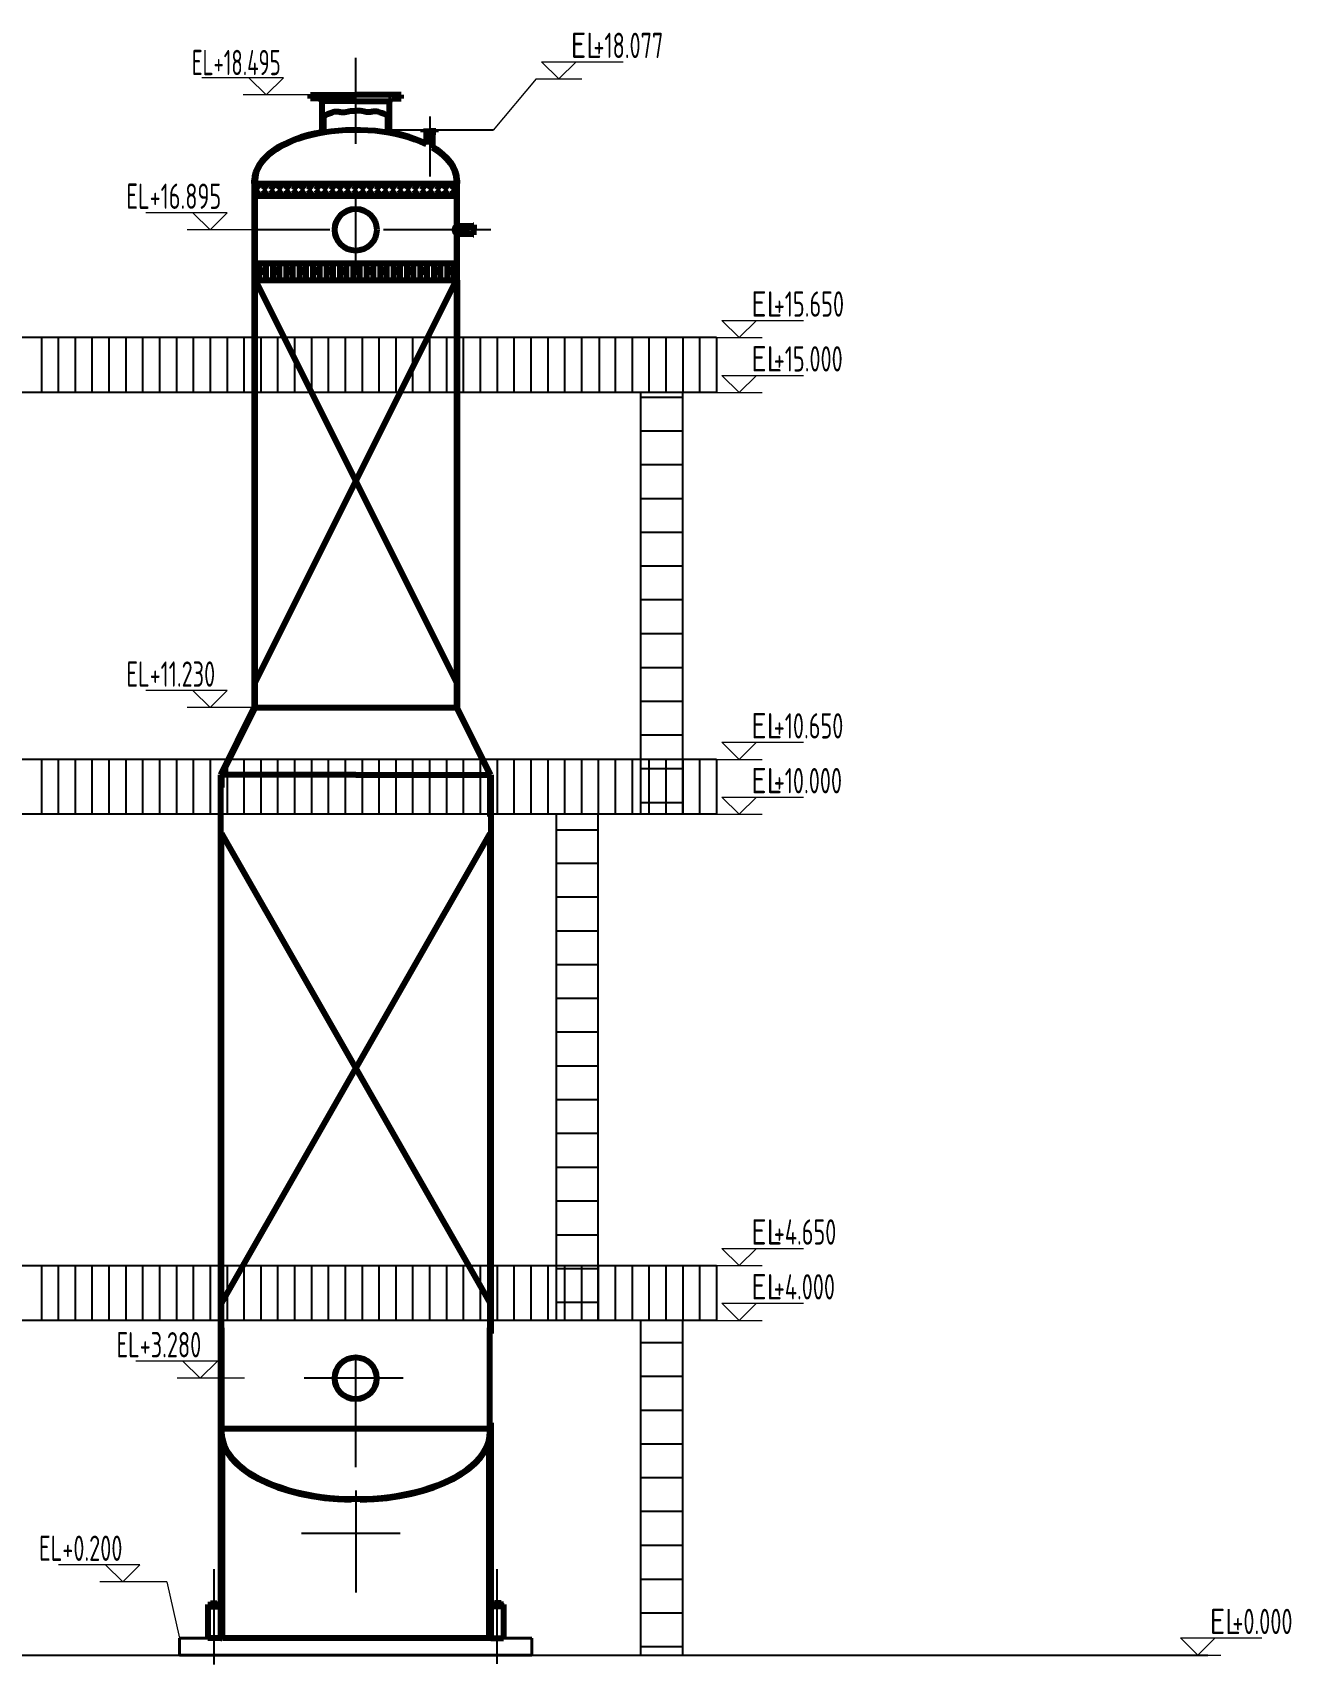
# Model space of a CAD drawing. Header units: millimetres. Extents: x 2250 to 7274, y 852 to 2251.
# Drawn here: x 2653.4 to 2802.6, y 1054 to 1247.4 of the extents above; entities that cross this region are included whole.
import ezdxf
from ezdxf.enums import TextEntityAlignment as Align

# ---------------------------------------------------------------- set-up
doc = ezdxf.new("R2010")
doc.units = ezdxf.units.MM
doc.linetypes.add('DASHED', pattern=[19.05, 12.7, -6.35])
for name, color, linetype, lineweight in [('01-设备轮廓（可见）', 1, 'Continuous', 80), ('05-楼梯与安全疏散通道', 4, 'Continuous', 25), ('09-文本', 7, 'Continuous', 25), ('13-标注', 7, 'Continuous', 15), ('13-标注 @ 1', 7, 'Continuous', 15), ('2-建筑物轮廓', 7, 'Continuous', 25), ('7-设备基础', 140, 'Continuous', 40), ('9-文本', 7, 'Continuous', 15), ('中心线', 170, 'DASHED', 25)]:
    doc.layers.add(name, color=color, linetype=linetype, lineweight=lineweight)
doc.layers.add('22-平台与扶梯', color=2, linetype='Continuous')
doc.styles.add('国标英文+数字', font='gbenor.shx', dxfattribs={"width": 0.7, "height": 3})
doc.styles.add('工程字', font='gbenor.shx', dxfattribs={"bigfont": 'gbcbig.shx'})

# ---------------------------------------------------------------- blocks, each defined once
blk = doc.blocks.new('标高')
at = {"layer": '13-标注'}
for p, q in [((2.63, 0), (0.58, 2.02)), ((0.58, 2.02), (10.23, 2.02)), ((2.63, 0), (4.68, 2.02)), ((-0.07, 0), (5.35, 0))]:
    blk.add_line(p, q, dxfattribs=at)
at = {"layer": '13-标注', "style": '工程字', "width": 0.75}
blk.add_attdef('标高', text='', height=3, dxfattribs=at).set_placement((6.72, 5.48), align=Align.TOP_LEFT)
at = {"layer": '13-标注 @ 1', "insert": (4.04, 5.48), "char_height": 3, "width": 3.6927, "attachment_point": 1, "style": '工程字'}
blk.add_mtext('EL', dxfattribs=at)
blk = doc.blocks.new('*U429')
at = {"layer": '13-标注'}
ref = blk.add_blockref('标高', (2734.5, 1094.76), dxfattribs=at)
ref.add_attrib('标高', '+4.000', dxfattribs={"layer": '13-标注 @ 1', "height": 3, "style": '工程字', "width": 0.75}).set_placement((2741.22, 1100.23), align=Align.TOP_LEFT)
blk = doc.blocks.new('*U430')
at = {"layer": '13-标注'}
ref = blk.add_blockref('标高', (2788.84, 1055.09), dxfattribs=at)
ref.add_attrib('标高', '+0.000', dxfattribs={"layer": '13-标注 @ 1', "height": 3, "style": '工程字', "width": 0.75}).set_placement((2795.56, 1060.57), align=Align.TOP_LEFT)
blk = doc.blocks.new('*U431')
at = {"layer": '13-标注'}
ref = blk.add_blockref('标高', (2734.5, 1101.26), dxfattribs=at)
ref.add_attrib('标高', '+4.650', dxfattribs={"layer": '13-标注 @ 1', "height": 3, "style": '工程字', "width": 0.75}).set_placement((2741.22, 1106.73), align=Align.TOP_LEFT)
blk = doc.blocks.new('*U432')
at = {"layer": '13-标注'}
ref = blk.add_blockref('标高', (2734.5, 1154.76), dxfattribs=at)
ref.add_attrib('标高', '+10.000', dxfattribs={"layer": '13-标注 @ 1', "height": 3, "style": '工程字', "width": 0.75}).set_placement((2741.22, 1160.23), align=Align.TOP_LEFT)
blk = doc.blocks.new('*U433')
at = {"layer": '13-标注'}
ref = blk.add_blockref('标高', (2734.5, 1161.26), dxfattribs=at)
ref.add_attrib('标高', '+10.650', dxfattribs={"layer": '13-标注 @ 1', "height": 3, "style": '工程字', "width": 0.75}).set_placement((2741.22, 1166.73), align=Align.TOP_LEFT)
blk = doc.blocks.new('*U434')
at = {"layer": '13-标注'}
ref = blk.add_blockref('标高', (2734.5, 1204.76), dxfattribs=at)
ref.add_attrib('标高', '+15.000', dxfattribs={"layer": '13-标注 @ 1', "height": 3, "style": '工程字', "width": 0.75}).set_placement((2741.22, 1210.23), align=Align.TOP_LEFT)
blk = doc.blocks.new('*U435')
at = {"layer": '13-标注'}
ref = blk.add_blockref('标高', (2734.5, 1211.26), dxfattribs=at)
ref.add_attrib('标高', '+15.650', dxfattribs={"layer": '13-标注 @ 1', "height": 3, "style": '工程字', "width": 0.75}).set_placement((2741.22, 1216.73), align=Align.TOP_LEFT)
blk = doc.blocks.new('*U436')
at = {"layer": '13-标注'}
ref = blk.add_blockref('标高', (2713.12, 1241.92), dxfattribs=at)
ref.add_attrib('标高', '+18.077', dxfattribs={"layer": '13-标注 @ 1', "height": 3, "style": '工程字', "width": 0.75}).set_placement((2719.85, 1247.39), align=Align.TOP_LEFT)

msp = doc.modelspace()

# ---------------------------------------------------------------- linework, layer by layer
at = {"layer": '01-设备轮廓（可见）'}
for p, q in [((2686.3, 1239.594), (2686.3, 1240.039)), ((2686.3, 1240.039), (2691.681, 1240.039)), ((2697.061, 1240.039), (2691.681, 1240.039)), ((2697.061, 1239.594), (2697.061, 1240.039)), ((2687.398, 1239.594), (2686.3, 1239.594)), ((2687.696, 1239.296), (2687.398, 1239.594)), ((2687.696, 1235.518), (2687.696, 1239.296)), ((2687.895, 1239.296), (2687.696, 1239.296)), ((2691.681, 1239.296), (2687.895, 1239.296)), ((2691.681, 1239.296), (2695.467, 1239.296)), ((2695.467, 1239.296), (2695.666, 1239.296)), ((2695.666, 1239.296), (2695.964, 1239.594)), ((2695.666, 1235.518), (2695.666, 1239.296)), ((2695.964, 1239.594), (2697.061, 1239.594)), ((2687.895, 1235.552), (2687.895, 1237.573)), ((2695.467, 1235.552), (2695.467, 1237.573)), ((2695.666, 1235.518), (2695.666, 1237.505)), ((2699.71, 1235.597), (2699.71, 1235.717)), ((2699.71, 1235.717), (2700.446, 1235.717)), ((2699.71, 1235.597), (2700.446, 1235.597)), ((2699.768, 1235.717), (2699.768, 1235.597)), ((2699.888, 1235.597), (2699.888, 1235.717)), ((2700.007, 1235.597), (2700.073, 1235.478)), ((2700.073, 1235.478), (2700.818, 1235.478)), ((2700.073, 1234.134), (2700.073, 1235.478)), ((2701.181, 1235.717), (2700.446, 1235.717)), ((2701.181, 1235.597), (2700.446, 1235.597)), ((2700.818, 1233.729), (2700.818, 1235.717)), ((2700.884, 1235.597), (2700.818, 1235.478)), ((2700.818, 1233.729), (2700.818, 1235.478)), ((2701.003, 1235.597), (2701.003, 1235.717)), ((2701.123, 1235.717), (2701.123, 1235.597)), ((2701.181, 1235.597), (2701.181, 1235.717)), ((2679.657, 1229.501), (2679.657, 1229.898)), ((2679.756, 1229.501), (2679.657, 1229.501)), ((2679.657, 1229.501), (2679.657, 1228.01)), ((2679.748, 1167.394), (2679.756, 1229.501)), ((2679.756, 1229.501), (2679.756, 1229.898)), ((2679.756, 1229.501), (2703.605, 1229.501)), ((2680.352, 1229.501), (2679.778, 1228.756)), ((2679.778, 1228.756), (2680.352, 1228.01)), ((2681.247, 1229.501), (2680.673, 1228.756)), ((2680.673, 1228.756), (2681.247, 1228.01)), ((2682.141, 1229.501), (2681.567, 1228.756)), ((2681.567, 1228.756), (2682.141, 1228.01)), ((2683.035, 1229.501), (2682.461, 1228.756)), ((2682.461, 1228.756), (2683.035, 1228.01)), ((2683.93, 1229.501), (2683.356, 1228.756)), ((2683.356, 1228.756), (2683.93, 1228.01)), ((2684.824, 1229.501), (2684.25, 1228.756)), ((2684.25, 1228.756), (2684.824, 1228.01)), ((2685.718, 1229.501), (2685.144, 1228.756)), ((2685.144, 1228.756), (2685.718, 1228.01)), ((2686.613, 1229.501), (2686.039, 1228.756)), ((2686.613, 1229.501), (2686.039, 1228.756)), ((2686.039, 1228.756), (2686.613, 1228.01)), ((2686.039, 1228.756), (2686.613, 1228.01)), ((2687.507, 1229.501), (2686.933, 1228.756)), ((2686.933, 1228.756), (2687.507, 1228.01)), ((2688.401, 1229.501), (2687.827, 1228.756)), ((2687.827, 1228.756), (2688.401, 1228.01)), ((2689.296, 1229.501), (2688.722, 1228.756)), ((2688.722, 1228.756), (2689.296, 1228.01)), ((2690.19, 1229.501), (2689.616, 1228.756)), ((2689.616, 1228.756), (2690.19, 1228.01)), ((2691.084, 1229.501), (2690.51, 1228.756)), ((2690.51, 1228.756), (2691.084, 1228.01)), ((2691.979, 1229.501), (2691.405, 1228.756)), ((2691.405, 1228.756), (2691.979, 1228.01)), ((2692.873, 1229.501), (2692.299, 1228.756)), ((2692.299, 1228.756), (2692.873, 1228.01)), ((2693.768, 1229.501), (2693.194, 1228.756)), ((2693.194, 1228.756), (2693.768, 1228.01)), ((2694.662, 1229.501), (2694.088, 1228.756)), ((2694.088, 1228.756), (2694.662, 1228.01)), ((2695.556, 1229.501), (2694.982, 1228.756)), ((2694.982, 1228.756), (2695.556, 1228.01)), ((2696.451, 1229.501), (2695.877, 1228.756)), ((2695.877, 1228.756), (2696.451, 1228.01)), ((2697.345, 1229.501), (2696.771, 1228.756)), ((2696.771, 1228.756), (2697.345, 1228.01)), ((2698.239, 1229.501), (2697.665, 1228.756)), ((2697.665, 1228.756), (2698.239, 1228.01)), ((2699.134, 1229.501), (2698.56, 1228.756)), ((2698.56, 1228.756), (2699.134, 1228.01)), ((2700.028, 1229.501), (2699.454, 1228.756)), ((2699.454, 1228.756), (2700.028, 1228.01)), ((2700.922, 1229.501), (2700.348, 1228.756)), ((2700.348, 1228.756), (2700.922, 1228.01)), ((2701.817, 1229.501), (2701.243, 1228.756)), ((2701.243, 1228.756), (2701.817, 1228.01)), ((2702.711, 1229.501), (2702.137, 1228.756)), ((2702.137, 1228.756), (2702.711, 1228.01)), ((2703.605, 1229.501), (2703.031, 1228.756)), ((2703.031, 1228.756), (2703.605, 1228.01)), ((2703.605, 1229.898), (2703.605, 1229.501)), ((2703.705, 1229.501), (2703.605, 1229.501)), ((2703.605, 1229.501), (2703.605, 1224.478)), ((2703.705, 1229.898), (2703.705, 1229.501)), ((2703.705, 1224.508), (2703.705, 1229.501)), ((2679.657, 1228.01), (2679.657, 1218.074)), ((2703.605, 1228.01), (2679.756, 1228.01)), ((2703.605, 1224.508), (2705.628, 1224.508)), ((2704.794, 1224.478), (2703.605, 1224.478)), ((2705.628, 1224.478), (2705.628, 1224.621)), ((2705.628, 1224.621), (2705.692, 1224.621)), ((2705.628, 1224.508), (2705.628, 1224.478)), ((2705.628, 1224.036), (2705.628, 1224.478)), ((2705.692, 1224.621), (2705.692, 1224.036)), ((2703.605, 1223.594), (2703.605, 1167.391)), ((2704.775, 1223.594), (2703.605, 1223.594)), ((2703.605, 1223.564), (2705.628, 1223.564)), ((2703.705, 1218.074), (2703.705, 1223.564)), ((2705.628, 1224.036), (2705.628, 1223.594)), ((2705.628, 1223.564), (2705.628, 1223.594)), ((2705.628, 1223.594), (2705.628, 1223.45)), ((2705.628, 1223.45), (2705.692, 1223.45)), ((2705.692, 1223.45), (2705.692, 1224.036)), ((2679.756, 1220.061), (2685.818, 1220.061)), ((2680.253, 1220.061), (2680.253, 1218.074)), ((2680.253, 1219.266), (2681.048, 1219.266)), ((2681.048, 1219.028), (2680.253, 1219.028)), ((2681.048, 1218.074), (2681.048, 1220.061)), ((2681.843, 1220.061), (2681.843, 1218.074)), ((2681.843, 1219.267), (2682.638, 1219.267)), ((2682.638, 1219.028), (2681.843, 1219.028)), ((2682.638, 1218.074), (2682.638, 1220.062)), ((2683.433, 1220.062), (2683.433, 1218.074)), ((2683.433, 1219.267), (2684.228, 1219.267)), ((2684.228, 1219.028), (2683.433, 1219.028)), ((2684.228, 1218.074), (2684.228, 1220.061)), ((2684.526, 1220.061), (2690.588, 1220.061)), ((2685.023, 1220.062), (2685.023, 1218.074)), ((2685.023, 1219.267), (2685.818, 1219.267)), ((2685.818, 1219.028), (2685.023, 1219.028)), ((2685.818, 1218.074), (2685.818, 1220.061)), ((2685.818, 1218.074), (2685.818, 1220.061)), ((2686.613, 1220.061), (2686.613, 1218.074)), ((2686.613, 1219.267), (2687.408, 1219.267)), ((2687.408, 1219.028), (2686.613, 1219.028)), ((2687.408, 1218.074), (2687.408, 1220.062)), ((2688.203, 1220.062), (2688.203, 1218.074)), ((2688.203, 1219.267), (2688.998, 1219.267)), ((2688.998, 1219.028), (2688.203, 1219.028)), ((2688.998, 1218.074), (2688.998, 1220.061)), ((2689.296, 1220.061), (2695.358, 1220.061)), ((2689.793, 1220.062), (2689.793, 1218.074)), ((2689.793, 1219.267), (2690.588, 1219.267)), ((2690.588, 1219.028), (2689.793, 1219.028)), ((2690.588, 1218.074), (2690.588, 1220.061)), ((2690.588, 1218.074), (2690.588, 1220.061)), ((2691.383, 1220.061), (2691.383, 1218.074)), ((2691.383, 1219.267), (2692.178, 1219.267)), ((2692.178, 1219.028), (2691.383, 1219.028)), ((2692.178, 1218.074), (2692.178, 1220.062)), ((2692.973, 1220.062), (2692.973, 1218.074)), ((2692.973, 1219.267), (2693.768, 1219.267)), ((2693.768, 1219.028), (2692.973, 1219.028)), ((2693.768, 1218.074), (2693.768, 1220.061)), ((2694.066, 1220.061), (2700.128, 1220.061)), ((2694.563, 1220.062), (2694.563, 1218.074)), ((2694.563, 1219.267), (2695.358, 1219.267)), ((2695.358, 1219.028), (2694.563, 1219.028)), ((2695.358, 1218.074), (2695.358, 1220.061)), ((2695.358, 1218.074), (2695.358, 1220.061)), ((2696.153, 1220.061), (2696.153, 1218.074)), ((2696.153, 1219.267), (2696.948, 1219.267)), ((2696.948, 1219.028), (2696.153, 1219.028)), ((2696.948, 1218.074), (2696.948, 1220.062)), ((2697.743, 1220.062), (2697.743, 1218.074)), ((2697.743, 1219.267), (2698.538, 1219.267)), ((2698.538, 1219.028), (2697.743, 1219.028)), ((2698.538, 1218.074), (2698.538, 1220.061)), ((2698.836, 1220.061), (2703.605, 1220.061)), ((2699.332, 1220.062), (2699.333, 1218.074)), ((2699.333, 1219.267), (2700.128, 1219.267)), ((2700.128, 1219.028), (2699.333, 1219.028)), ((2700.128, 1218.074), (2700.128, 1220.061)), ((2700.128, 1218.074), (2700.128, 1220.061)), ((2700.923, 1220.061), (2700.923, 1218.074)), ((2700.923, 1219.267), (2701.718, 1219.267)), ((2701.718, 1219.028), (2700.923, 1219.028)), ((2701.718, 1218.074), (2701.717, 1220.062)), ((2702.513, 1220.062), (2702.513, 1218.074)), ((2702.513, 1219.267), (2703.307, 1219.267)), ((2703.307, 1219.028), (2702.513, 1219.028)), ((2703.307, 1218.074), (2703.307, 1220.061)), ((2679.657, 1218.074), (2679.657, 1167.394)), ((2679.756, 1218.074), (2703.605, 1218.074)), ((2679.756, 1218.074), (2685.917, 1218.074)), ((2679.756, 1218.074), (2703.605, 1170.375)), ((2679.756, 1170.375), (2703.605, 1218.074)), ((2703.705, 1218.074), (2703.705, 1167.391)), ((2679.748, 1167.394), (2703.605, 1167.394)), ((2675.677, 1081.933), (2675.677, 1155.936)), ((2675.777, 1093.857), (2675.777, 1081.933)), ((2707.576, 1082.602), (2707.576, 1093.857)), ((2675.677, 1081.535), (2675.677, 1081.933)), ((2675.677, 1081.933), (2675.777, 1081.933)), ((2675.677, 1057.09), (2675.677, 1081.933)), ((2675.777, 1081.933), (2707.576, 1081.933)), ((2675.777, 1081.933), (2675.777, 1081.535)), ((2707.576, 1081.933), (2707.576, 1082.602)), ((2707.576, 1081.933), (2707.576, 1081.535)), ((2707.576, 1081.933), (2707.675, 1081.933)), ((2707.673, 1082.602), (2707.675, 1081.933)), ((2707.675, 1081.933), (2707.675, 1081.535)), ((2707.675, 1081.933), (2707.675, 1066.92)), ((2675.876, 1057.09), (2675.876, 1080.271)), ((2707.476, 1066.92), (2707.476, 1080.271)), ((2707.476, 1057.09), (2707.476, 1066.92)), ((2707.675, 1066.92), (2707.675, 1057.09)), ((2674.155, 1061.065), (2675.678, 1061.065)), ((2674.155, 1061.065), (2674.155, 1060.821)), ((2674.155, 1060.821), (2675.678, 1060.821)), ((2674.155, 1060.821), (2674.155, 1057.09)), ((2674.459, 1061.247), (2674.459, 1061.065)), ((2674.459, 1061.247), (2675.221, 1061.247)), ((2675.221, 1061.247), (2675.221, 1061.065)), ((2709.198, 1061.065), (2707.675, 1061.065)), ((2709.198, 1060.821), (2707.675, 1060.821)), ((2708.132, 1061.247), (2708.132, 1061.065)), ((2708.893, 1061.247), (2708.132, 1061.247)), ((2708.893, 1061.247), (2708.893, 1061.065)), ((2709.198, 1061.065), (2709.198, 1060.821)), ((2709.198, 1060.821), (2709.198, 1057.09)), ((2675.677, 1057.09), (2674.155, 1057.09)), ((2675.677, 1057.09), (2675.81, 1057.09)), ((2707.874, 1057.09), (2675.876, 1057.09)), ((2707.675, 1057.09), (2707.543, 1057.09)), ((2707.675, 1057.09), (2709.198, 1057.09))]:
    msp.add_line(p, q, dxfattribs=at)
at = {"layer": '01-设备轮廓（可见）', "color": 1}
for p, q in [((2675.677, 1159.444), (2679.657, 1167.394)), ((2679.748, 1167.394), (2675.777, 1159.444)), ((2703.605, 1167.391), (2707.576, 1159.444)), ((2707.675, 1159.444), (2703.696, 1167.394)), ((2675.777, 1159.444), (2675.677, 1159.444)), ((2675.677, 1155.936), (2675.677, 1159.444)), ((2691.676, 1159.444), (2675.777, 1159.444)), ((2675.777, 1159.444), (2675.777, 1157.923)), ((2691.676, 1159.444), (2707.576, 1159.444)), ((2707.576, 1159.444), (2707.675, 1159.444)), ((2707.576, 1159.444), (2707.576, 1154.475)), ((2707.675, 1159.444), (2707.675, 1093.188)), ((2675.777, 1093.857), (2675.777, 1152.488)), ((2675.777, 1152.488), (2707.576, 1096.839)), ((2707.576, 1152.488), (2675.777, 1096.839)), ((2707.576, 1152.488), (2707.576, 1093.857))]:
    msp.add_line(p, q, dxfattribs=at)
at = {"layer": '01-设备轮廓（可见）', "ltscale": 0.5}
for p, q in [((2674.535, 1061.065), (2674.535, 1060.821)), ((2674.634, 1061.247), (2674.634, 1061.065)), ((2675.678, 1061.065), (2674.84, 1061.065)), ((2675.045, 1061.247), (2675.045, 1061.065)), ((2675.144, 1061.065), (2675.144, 1060.821)), ((2707.675, 1061.065), (2708.513, 1061.065)), ((2708.208, 1061.065), (2708.208, 1060.821)), ((2708.307, 1061.247), (2708.307, 1061.065)), ((2708.718, 1061.247), (2708.718, 1061.065)), ((2708.817, 1061.065), (2708.817, 1060.821))]:
    msp.add_line(p, q, dxfattribs=at)
at = {"layer": '01-设备轮廓（可见）'}
for centre in [(2691.681, 1224.036), (2691.672, 1087.895)]:
    msp.add_circle(centre, 2.484, dxfattribs=at)
msp.add_arc((2703.972, 1224.036), 0.574, 129.63388, 230.36612, dxfattribs=at)
for centre, major_axis, ratio, start_param, end_param in [((2691.681, 1229.898), (-11.925, 0), 0.5, 3.9317114, 6.2831853), ((2691.681, 1229.898), (-12.024, 0), 0.5041281, 5.0501851, 6.2831853), ((2691.681, 1229.898), (-12.024, 0), 0.5041281, 3.9398573, 4.3745929), ((2691.681, 1229.898), (-12.024, 0), 0.5041281, 3.1415927, 3.8491766), ((2691.681, 1229.898), (-11.925, 0), 0.5, 3.1415927, 3.8393874), ((2691.676, 1081.535), (-15.999, 0), 0.5031094, 6.2831853, 7.8206356), ((2691.676, 1081.535), (-15.9, 0), 0.5000041, 6.2831853, 9.424778), ((2691.676, 1081.535), (-15.999, 0), 0.5031094, 7.8875553, 9.424778)]:
    msp.add_ellipse(centre, major_axis=major_axis, ratio=ratio, start_param=start_param, end_param=end_param, dxfattribs=at)
for points in [[(2687.895, 1237.573), (2688.853, 1237.949), (2689.507, 1238.071), (2690.071, 1237.96), (2690.725, 1238.06), (2691.478, 1238.126), (2691.681, 1238.115)], [(2695.467, 1237.573), (2694.508, 1237.949), (2693.855, 1238.071), (2693.29, 1237.96), (2692.637, 1238.06), (2691.884, 1238.126), (2691.681, 1238.115)], [(2704.786, 1224.508), (2704.822, 1224.357), (2704.842, 1224.18), (2704.806, 1224.027), (2704.811, 1223.913), (2704.829, 1223.771), (2704.762, 1223.63), (2704.783, 1223.564), (2704.783, 1223.558)]]:
    msp.add_spline(points, degree=3, dxfattribs=at)
at = {"layer": '05-楼梯与安全疏散通道'}
for p, q in [((2725.424, 1204.759), (2725.424, 1204.159)), ((2725.424, 1204.159), (2725.424, 1200.159)), ((2730.424, 1204.159), (2725.424, 1204.159)), ((2730.424, 1204.159), (2730.424, 1204.759)), ((2730.424, 1200.159), (2730.424, 1204.159)), ((2725.424, 1200.159), (2725.424, 1196.159)), ((2730.424, 1200.159), (2725.424, 1200.159)), ((2730.424, 1196.159), (2730.424, 1200.159)), ((2725.424, 1196.159), (2725.424, 1192.159)), ((2730.424, 1196.159), (2725.424, 1196.159)), ((2730.424, 1192.159), (2730.424, 1196.159)), ((2725.424, 1192.159), (2725.424, 1188.159)), ((2730.424, 1192.159), (2725.424, 1192.159)), ((2730.424, 1188.159), (2730.424, 1192.159)), ((2725.424, 1188.159), (2725.424, 1184.159)), ((2730.424, 1188.159), (2725.424, 1188.159)), ((2730.424, 1184.159), (2730.424, 1188.159)), ((2725.424, 1184.159), (2725.424, 1180.159)), ((2730.424, 1184.159), (2725.424, 1184.159)), ((2730.424, 1180.159), (2730.424, 1184.159)), ((2725.424, 1180.159), (2725.424, 1176.159)), ((2730.424, 1180.159), (2725.424, 1180.159)), ((2730.424, 1176.159), (2730.424, 1180.159)), ((2725.424, 1176.159), (2730.424, 1176.159)), ((2725.424, 1176.159), (2725.424, 1172.159)), ((2730.424, 1172.159), (2730.424, 1176.159)), ((2725.424, 1172.159), (2730.424, 1172.159)), ((2725.424, 1172.159), (2725.424, 1168.159)), ((2730.424, 1168.159), (2730.424, 1172.159)), ((2725.424, 1168.159), (2730.424, 1168.159)), ((2725.424, 1168.159), (2725.424, 1164.159)), ((2730.424, 1164.159), (2730.424, 1168.159)), ((2725.424, 1164.159), (2730.424, 1164.159)), ((2725.424, 1164.159), (2725.424, 1160.159)), ((2730.424, 1160.159), (2730.424, 1164.159)), ((2725.424, 1160.159), (2730.424, 1160.159)), ((2725.424, 1160.159), (2725.424, 1156.159)), ((2730.424, 1156.159), (2730.424, 1160.159)), ((2715.424, 1154.759), (2715.424, 1148.909)), ((2720.424, 1148.909), (2720.424, 1154.759)), ((2725.424, 1156.159), (2730.424, 1156.159)), ((2725.424, 1156.159), (2725.424, 1154.759)), ((2730.424, 1154.759), (2730.424, 1156.159)), ((2715.424, 1152.909), (2720.424, 1152.909)), ((2715.424, 1148.909), (2715.424, 1144.909)), ((2720.424, 1148.909), (2715.424, 1148.909)), ((2720.424, 1144.909), (2720.424, 1148.909)), ((2715.424, 1144.909), (2715.424, 1140.909)), ((2720.424, 1144.909), (2715.424, 1144.909)), ((2720.424, 1140.909), (2720.424, 1144.909)), ((2715.424, 1140.909), (2715.424, 1136.909)), ((2720.424, 1140.909), (2715.424, 1140.909)), ((2720.424, 1136.909), (2720.424, 1140.909)), ((2715.424, 1136.909), (2715.424, 1132.909)), ((2720.424, 1136.909), (2715.424, 1136.909)), ((2720.424, 1132.909), (2720.424, 1136.909)), ((2715.424, 1132.909), (2715.424, 1128.909)), ((2720.424, 1132.909), (2715.424, 1132.909)), ((2720.424, 1128.909), (2720.424, 1132.909)), ((2715.424, 1128.909), (2715.424, 1124.909)), ((2720.424, 1128.909), (2715.424, 1128.909)), ((2720.424, 1124.909), (2720.424, 1128.909)), ((2715.424, 1124.909), (2715.424, 1120.909)), ((2720.424, 1124.909), (2715.424, 1124.909)), ((2720.424, 1120.909), (2720.424, 1124.909)), ((2715.424, 1120.909), (2715.424, 1116.909)), ((2720.424, 1120.909), (2715.424, 1120.909)), ((2720.424, 1116.909), (2720.424, 1120.909)), ((2715.424, 1116.909), (2715.424, 1112.909)), ((2720.424, 1116.909), (2715.424, 1116.909)), ((2720.424, 1112.909), (2720.424, 1116.909)), ((2715.424, 1112.909), (2720.424, 1112.909)), ((2715.424, 1112.909), (2715.424, 1108.909)), ((2720.424, 1108.909), (2720.424, 1112.909)), ((2715.424, 1108.909), (2720.424, 1108.909)), ((2715.424, 1108.909), (2715.424, 1104.909)), ((2720.424, 1104.909), (2720.424, 1108.909)), ((2715.424, 1104.909), (2720.424, 1104.909)), ((2715.424, 1104.909), (2715.424, 1100.909)), ((2720.424, 1100.909), (2720.424, 1104.909)), ((2715.424, 1100.909), (2720.424, 1100.909)), ((2715.424, 1100.909), (2715.424, 1096.909)), ((2720.424, 1096.909), (2720.424, 1100.909)), ((2715.424, 1096.909), (2720.424, 1096.909)), ((2715.424, 1096.909), (2715.424, 1094.759)), ((2720.424, 1094.759), (2720.424, 1096.909)), ((2725.424, 1094.759), (2725.424, 1092.09)), ((2730.424, 1092.09), (2730.424, 1094.759)), ((2725.424, 1092.09), (2725.424, 1088.09)), ((2730.424, 1092.09), (2725.424, 1092.09)), ((2730.424, 1088.09), (2730.424, 1092.09)), ((2725.424, 1088.09), (2725.424, 1084.09)), ((2730.424, 1088.09), (2725.424, 1088.09)), ((2730.424, 1084.09), (2730.424, 1088.09)), ((2725.424, 1084.09), (2725.424, 1080.09)), ((2730.424, 1084.09), (2725.424, 1084.09)), ((2730.424, 1080.09), (2730.424, 1084.09)), ((2725.424, 1080.09), (2725.424, 1076.09)), ((2730.424, 1080.09), (2725.424, 1080.09)), ((2730.424, 1076.09), (2730.424, 1080.09)), ((2725.424, 1076.09), (2725.424, 1072.09)), ((2730.424, 1076.09), (2725.424, 1076.09)), ((2730.424, 1072.09), (2730.424, 1076.09)), ((2725.424, 1072.09), (2725.424, 1068.09)), ((2730.424, 1072.09), (2725.424, 1072.09)), ((2730.424, 1068.09), (2730.424, 1072.09)), ((2725.424, 1068.09), (2725.424, 1064.09)), ((2730.424, 1068.09), (2725.424, 1068.09)), ((2730.424, 1064.09), (2730.424, 1068.09)), ((2725.424, 1064.09), (2730.424, 1064.09)), ((2725.424, 1064.09), (2725.424, 1060.09)), ((2730.424, 1060.09), (2730.424, 1064.09)), ((2725.424, 1060.09), (2730.424, 1060.09)), ((2725.424, 1060.09), (2725.424, 1055.09)), ((2730.424, 1055.09), (2730.424, 1060.09)), ((2725.424, 1056.09), (2730.424, 1056.09))]:
    msp.add_line(p, q, dxfattribs=at)
at = {"layer": '13-标注'}
for p, q in [((2683.105, 1242.062), (2673.455, 1242.062)), ((2681.055, 1240.039), (2679.004, 1242.062)), ((2681.055, 1240.039), (2683.105, 1242.062)), ((2686.3, 1240.039), (2678.331, 1240.039)), ((2676.462, 1226.06), (2666.811, 1226.06)), ((2674.411, 1224.037), (2672.361, 1226.06)), ((2674.411, 1224.037), (2676.462, 1226.06)), ((2679.657, 1224.037), (2671.687, 1224.037)), ((2676.462, 1169.417), (2666.811, 1169.417)), ((2674.411, 1167.394), (2672.361, 1169.417)), ((2674.411, 1167.394), (2676.462, 1169.417)), ((2679.657, 1167.394), (2671.687, 1167.394)), ((2675.286, 1089.918), (2665.635, 1089.918)), ((2673.236, 1087.895), (2671.185, 1089.918)), ((2673.236, 1087.895), (2675.286, 1089.918)), ((2678.481, 1087.895), (2670.511, 1087.895)), ((2666.112, 1065.794), (2656.461, 1065.794)), ((2666.112, 1065.794), (2656.461, 1065.794)), ((2664.062, 1063.77), (2662.011, 1065.794)), ((2664.062, 1063.77), (2662.011, 1065.794)), ((2664.062, 1063.77), (2666.112, 1065.794)), ((2664.062, 1063.77), (2666.112, 1065.794)), ((2669.307, 1063.77), (2661.337, 1063.77)), ((2669.307, 1063.77), (2661.337, 1063.77))]:
    msp.add_line(p, q, dxfattribs=at)
at = {"layer": '2-建筑物轮廓'}
msp.add_line((2518.967, 1055.09), (2779.882, 1055.09), dxfattribs=at)
at = {"layer": '22-平台与扶梯'}
for p, q in [((2734.424, 1211.259), (2564.424, 1211.259)), ((2654.424, 1211.259), (2654.424, 1204.759)), ((2656.424, 1211.259), (2656.424, 1204.759)), ((2658.424, 1211.259), (2658.424, 1204.759)), ((2660.424, 1211.259), (2660.424, 1204.759)), ((2662.424, 1211.259), (2662.424, 1204.759)), ((2664.424, 1211.259), (2664.424, 1204.759)), ((2666.424, 1211.259), (2666.424, 1204.759)), ((2668.424, 1211.259), (2668.424, 1204.759)), ((2670.424, 1211.259), (2670.424, 1204.759)), ((2672.424, 1211.259), (2672.424, 1204.759)), ((2674.424, 1211.259), (2674.424, 1204.759)), ((2676.424, 1211.259), (2676.424, 1204.759)), ((2678.424, 1211.259), (2678.424, 1204.759)), ((2680.424, 1211.259), (2680.424, 1204.759)), ((2682.424, 1211.259), (2682.424, 1204.759)), ((2684.424, 1211.259), (2684.424, 1204.759)), ((2686.424, 1211.259), (2686.424, 1204.759)), ((2688.424, 1211.259), (2688.424, 1204.759)), ((2690.424, 1211.259), (2690.424, 1204.759)), ((2692.424, 1211.259), (2692.424, 1204.759)), ((2694.424, 1211.259), (2694.424, 1204.759)), ((2696.424, 1211.259), (2696.424, 1204.759)), ((2698.424, 1211.259), (2698.424, 1204.759)), ((2700.424, 1211.259), (2700.424, 1204.759)), ((2702.424, 1211.259), (2702.424, 1204.759)), ((2704.424, 1211.259), (2704.424, 1204.759)), ((2706.424, 1211.259), (2706.424, 1204.759)), ((2708.424, 1211.259), (2708.424, 1204.759)), ((2710.424, 1211.259), (2710.424, 1204.759)), ((2712.424, 1211.259), (2712.424, 1204.759)), ((2714.424, 1211.259), (2714.424, 1204.759)), ((2716.424, 1211.259), (2716.424, 1204.759)), ((2718.424, 1211.259), (2718.424, 1204.759)), ((2720.517, 1211.259), (2720.517, 1204.759)), ((2722.424, 1211.259), (2722.424, 1204.759)), ((2724.424, 1211.259), (2724.424, 1204.759)), ((2726.424, 1211.259), (2726.424, 1204.759)), ((2728.424, 1211.259), (2728.424, 1204.759)), ((2730.424, 1211.259), (2730.424, 1204.759)), ((2732.424, 1211.259), (2732.424, 1204.759)), ((2734.424, 1211.259), (2734.424, 1204.759)), ((2734.424, 1204.759), (2564.424, 1204.759)), ((2734.424, 1161.259), (2564.424, 1161.259)), ((2654.424, 1161.259), (2654.424, 1154.759)), ((2656.424, 1161.259), (2656.424, 1154.759)), ((2658.424, 1161.259), (2658.424, 1154.759)), ((2660.424, 1161.259), (2660.424, 1154.759)), ((2662.424, 1161.259), (2662.424, 1154.759)), ((2664.424, 1161.259), (2664.424, 1154.759)), ((2666.424, 1161.259), (2666.424, 1154.759)), ((2668.424, 1161.259), (2668.424, 1154.759)), ((2670.424, 1161.259), (2670.424, 1154.759)), ((2672.424, 1161.259), (2672.424, 1154.759)), ((2674.424, 1161.259), (2674.424, 1154.759)), ((2676.424, 1161.259), (2676.424, 1154.759)), ((2678.424, 1161.259), (2678.424, 1154.759)), ((2680.424, 1161.259), (2680.424, 1154.759)), ((2682.424, 1161.259), (2682.424, 1154.759)), ((2684.424, 1161.259), (2684.424, 1154.759)), ((2686.424, 1161.259), (2686.424, 1154.759)), ((2688.424, 1161.259), (2688.424, 1154.759)), ((2690.424, 1161.259), (2690.424, 1154.759)), ((2692.424, 1161.259), (2692.424, 1154.759)), ((2694.424, 1161.259), (2694.424, 1154.759)), ((2696.424, 1161.259), (2696.424, 1154.759)), ((2698.424, 1161.259), (2698.424, 1154.759)), ((2700.424, 1161.259), (2700.424, 1154.759)), ((2702.424, 1161.259), (2702.424, 1154.759)), ((2704.424, 1161.259), (2704.424, 1154.759)), ((2706.424, 1161.259), (2706.424, 1154.759)), ((2708.424, 1161.259), (2708.424, 1154.759)), ((2710.424, 1161.259), (2710.424, 1154.759)), ((2712.424, 1161.259), (2712.424, 1154.759)), ((2714.424, 1161.259), (2714.424, 1154.759)), ((2716.424, 1161.259), (2716.424, 1154.759)), ((2718.424, 1161.259), (2718.424, 1154.759)), ((2720.424, 1161.259), (2720.424, 1154.759)), ((2722.424, 1161.259), (2722.424, 1154.759)), ((2724.424, 1161.259), (2724.424, 1154.759)), ((2726.424, 1161.259), (2726.424, 1154.759)), ((2728.424, 1161.259), (2728.424, 1154.759)), ((2730.424, 1161.259), (2730.424, 1154.759)), ((2732.424, 1161.259), (2732.424, 1154.759)), ((2734.424, 1161.259), (2734.424, 1154.759)), ((2734.424, 1154.759), (2564.424, 1154.759)), ((2564.424, 1101.259), (2734.424, 1101.259)), ((2654.424, 1101.259), (2654.424, 1094.759)), ((2656.424, 1101.259), (2656.424, 1094.759)), ((2658.424, 1101.259), (2658.424, 1094.759)), ((2660.424, 1101.259), (2660.424, 1094.759)), ((2662.424, 1101.259), (2662.424, 1094.759)), ((2664.424, 1101.259), (2664.424, 1094.759)), ((2666.424, 1101.259), (2666.424, 1094.759)), ((2668.424, 1101.259), (2668.424, 1094.759)), ((2670.424, 1101.259), (2670.424, 1094.759)), ((2672.424, 1101.259), (2672.424, 1094.759)), ((2674.424, 1101.259), (2674.424, 1094.759)), ((2676.424, 1101.259), (2676.424, 1094.759)), ((2678.424, 1101.259), (2678.424, 1094.759)), ((2680.424, 1101.259), (2680.424, 1094.759)), ((2682.424, 1101.259), (2682.424, 1094.759)), ((2684.424, 1101.259), (2684.424, 1094.759)), ((2686.424, 1101.259), (2686.424, 1094.759)), ((2688.424, 1101.259), (2688.424, 1094.759)), ((2690.424, 1101.259), (2690.424, 1094.759)), ((2692.424, 1101.259), (2692.424, 1094.759)), ((2694.424, 1101.259), (2694.424, 1094.759)), ((2696.424, 1101.259), (2696.424, 1094.759)), ((2698.424, 1101.259), (2698.424, 1094.759)), ((2700.424, 1101.259), (2700.424, 1094.759)), ((2702.424, 1101.259), (2702.424, 1094.759)), ((2704.424, 1101.259), (2704.424, 1094.759)), ((2706.424, 1101.259), (2706.424, 1094.759)), ((2708.424, 1101.259), (2708.424, 1094.759)), ((2710.424, 1101.259), (2710.424, 1094.759)), ((2712.424, 1101.259), (2712.424, 1094.759)), ((2714.424, 1101.259), (2714.424, 1094.759)), ((2716.424, 1101.259), (2716.424, 1094.759)), ((2718.424, 1101.259), (2718.424, 1094.759)), ((2720.424, 1101.259), (2720.424, 1094.759)), ((2722.424, 1101.259), (2722.424, 1094.759)), ((2724.424, 1101.259), (2724.424, 1094.759)), ((2726.424, 1101.259), (2726.424, 1094.759)), ((2728.424, 1101.259), (2728.424, 1094.759)), ((2730.424, 1101.259), (2730.424, 1094.759)), ((2732.424, 1101.259), (2732.424, 1094.759)), ((2734.424, 1101.259), (2734.424, 1094.759)), ((2734.424, 1094.759), (2564.424, 1094.759))]:
    msp.add_line(p, q, dxfattribs=at)
at = {"layer": '7-设备基础'}
for p, q in [((2670.803, 1057.09), (2670.803, 1055.09)), ((2670.803, 1057.09), (2712.55, 1057.09)), ((2712.55, 1055.09), (2712.55, 1057.09)), ((2670.803, 1055.09), (2712.55, 1055.09))]:
    msp.add_line(p, q, dxfattribs=at)
at = {"layer": '9-文本'}
for p, q in [((2713.049, 1241.918), (2707.968, 1235.861)), ((2669.307, 1063.77), (2670.803, 1057.09))]:
    msp.add_line(p, q, dxfattribs=at)
at = {"layer": '9-文本', "lineweight": 25}
for p, q in [((2707.968, 1235.861), (2691.681, 1235.861)), ((2779.882, 1055.09), (2792.671, 1055.09))]:
    msp.add_line(p, q, dxfattribs=at)
at = {"layer": '中心线'}
for p, q in [((2691.681, 1234.235), (2691.681, 1244.434)), ((2700.446, 1237.455), (2700.446, 1230.368)), ((2691.681, 1218.866), (2691.681, 1229.065)), ((2707.674, 1224.036), (2679.755, 1224.037)), ((2691.672, 1077.35), (2691.672, 1092.46)), ((2697.28, 1087.895), (2685.562, 1087.895)), ((2691.68, 1074.609), (2691.68, 1062.513)), ((2696.949, 1069.509), (2685.26, 1069.509)), ((2674.916, 1053.981), (2674.916, 1065.27)), ((2708.437, 1054.037), (2708.437, 1065.27))]:
    msp.add_line(p, q, dxfattribs=at)

# ---------------------------------------------------------------- block references
at = {"layer": '09-文本', "lineweight": 100}
for name in ['*U436', '*U435', '*U434', '*U433', '*U432', '*U431', '*U429', '*U430']:
    msp.add_blockref(name, (0, 0), dxfattribs=at)

# ---------------------------------------------------------------- texts
at = {"layer": '13-标注', "style": '工程字', "width": 0.75}
for tag, p in [('EL+16.895', (2664.504, 1229.512)), ('EL+11.230', (2664.504, 1172.869)), ('EL+3.280', (2663.328, 1093.371)), ('EL+0.200', (2654.154, 1069.246)), ('EL+0.200', (2654.154, 1069.246))]:
    msp.add_attdef(tag, text='0.300', height=3, dxfattribs=at).set_placement(p, align=Align.TOP_LEFT)
at = {"layer": '9-文本', "lineweight": 25, "insert": (2682.781, 1245.361), "char_height": 3, "width": 6.76901, "attachment_point": 3, "style": '国标英文+数字'}
msp.add_mtext('EL+18.495', dxfattribs=at)

doc.saveas('drawing.dxf')
